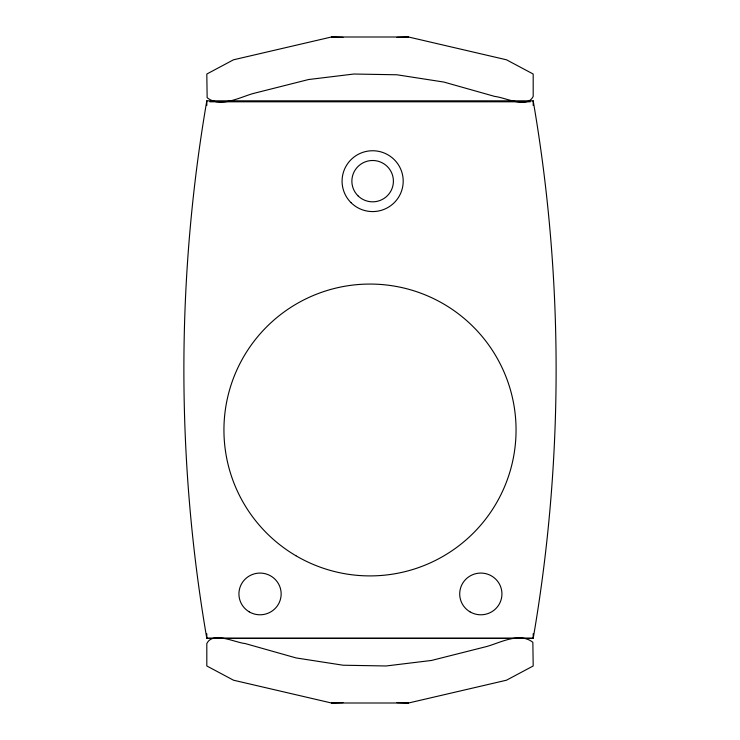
<?xml version="1.0" encoding="UTF-8"?>
<svg xmlns="http://www.w3.org/2000/svg" width="740" height="740" viewBox="0 0 740 740"><rect width="100%" height="100%" fill="white"/><g stroke="black" fill="none" stroke-linecap="round" stroke-linejoin="round"><path stroke-width="1.11" d="M206.812 100.834C176.24 278.305 176.24 460.928 206.812 638.398L533.188 638.398C563.76 460.928 563.76 278.305 533.188 100.834L206.812 100.834L206.812 105.459M331.446 37L233.516 59.792L206.812 74.028L207.144 97.708C220.279 107.994 239.113 97.588 252.997 93.564L308.534 79.541L353.887 74.028L396.899 74.777L443.889 82.066L494.792 96.441C505.235 97.467 527.158 109.011 533.188 96.413L533.188 74.028L506.484 59.792L408.554 37L331.446 37L343.018 37.37M408.554 703L506.484 680.208L533.188 665.972L532.856 642.292C519.721 632.006 500.888 642.413 487.003 646.436L431.466 660.459L386.114 665.972L343.101 665.223L296.111 657.934L245.208 643.56C234.765 642.533 212.843 630.989 206.812 643.587L206.812 665.972L233.516 680.208L331.446 703L408.554 703L396.982 702.63M396.982 37.37L408.554 37M331.446 703L343.018 702.63M209.735 101.796L530.265 101.796M206.812 638.204L533.188 638.204M533.188 100.834L533.188 105.459M533.188 633.773L533.188 638.398M206.812 633.773L206.812 638.398M357.957 195.776A20.766 20.665 0 0 0 392.7 186.508A20.766 20.665 0 0 0 367.262 161.2A20.766 20.665 0 0 0 357.957 195.776M295.898 555.731A146.058 145.919 0 0 0 516.048 431.235A146.058 145.919 0 0 0 298.054 302.993A146.058 145.919 0 0 0 295.898 555.731M469.993 611.841A21.118 20.859 0 0 0 501.942 594.239A21.118 20.859 0 0 0 470.529 575.72A21.118 20.859 0 0 0 469.993 611.841M249.214 611.841A21.118 20.859 0 0 0 281.154 594.239A21.118 20.859 0 0 0 249.75 575.72A21.118 20.859 0 0 0 249.214 611.841M351.028 202.668A30.562 30.414 0 0 0 402.162 189.033A30.562 30.414 0 0 0 364.728 151.783A30.562 30.414 0 0 0 351.028 202.668"/></g></svg>
